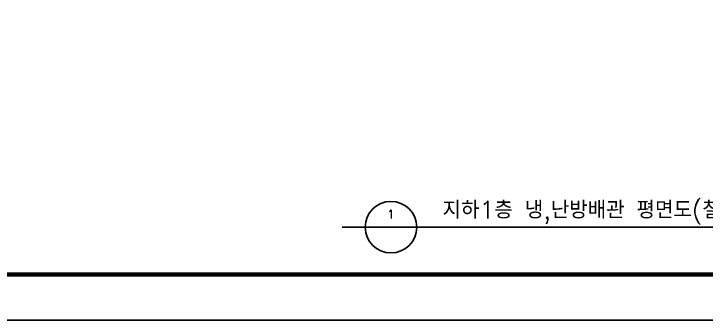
# Model space of a CAD drawing. Header units: millimetres. Extents: x -56261 to 196039, y 9480 to 100001.
# Drawn here: x 45453 to 61329, y 70301 to 77332 of the extents above; entities that cross this region are included whole.
import ezdxf
from ezdxf.enums import TextEntityAlignment as Align

# ---------------------------------------------------------------- set-up
doc = ezdxf.new("R2010")
doc.units = ezdxf.units.MM
for name, color, linetype in [('2', 2, 'Continuous'), ('6', 6, 'Continuous'), ('FORM', 4, 'Continuous')]:
    doc.layers.add(name, color=color, linetype=linetype)
doc.styles.add('GHS', font='romans.shx', dxfattribs={"width": 0.8, "bigfont": 'ghs.shx'})

# ---------------------------------------------------------------- blocks, each defined once
blk = doc.blocks.new('FORM_기계', base_point=(381614, -321275))
at = {"layer": 'FORM', "color": 7}
blk.add_lwpolyline([(381614, -321275), (465714, -321275), (465714, -261875), (381614, -261875)], close=True, dxfattribs=at)
at = {"layer": 'FORM', "const_width": 200}
blk.add_lwpolyline([(463614, -319175), (383714, -319175), (383714, -263975), (463614, -263975)], close=True, dxfattribs=at)

msp = doc.modelspace()

# ---------------------------------------------------------------- linework, layer by layer
at = {"layer": '6'}
msp.add_line((52982.7, 72435.2), (64170.6, 72435.2), dxfattribs=at)
msp.add_circle((54101, 72435.2), 591.8, dxfattribs=at)

# ---------------------------------------------------------------- block references
at = {"layer": 'FORM', "xscale": 0.5, "yscale": 0.5, "zscale": 0.5}
msp.add_blockref('FORM_기계', (27838.9, 70301.1), dxfattribs=at)

# ---------------------------------------------------------------- texts
at = {"layer": '2', "style": 'GHS'}
msp.add_text('1', height=200, dxfattribs=at).set_placement((54101, 72731.1), align=Align.MIDDLE_CENTER)
at = {"layer": '6', "style": 'GHS'}
msp.add_text('지하1층 냉,난방배관 평면도(철거)', height=400, dxfattribs=at).set_placement((55285, 72832.5), align=Align.MIDDLE_LEFT)

doc.saveas('drawing.dxf')
